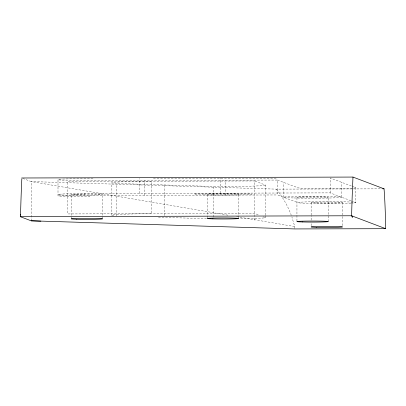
<?xml version="1.0" encoding="UTF-8"?>
<svg xmlns="http://www.w3.org/2000/svg" width="406" height="406" viewBox="0 0 406 406"><rect width="100%" height="100%" fill="white"/><g stroke="black" fill="none" stroke-linecap="round" stroke-linejoin="round"><path stroke-width="0.3" stroke-dasharray="2.03 1.52" d="M31.171 220.813L31.171 181.583L22.274 178.214M350.906 200.726L330.154 192.875L84.321 193.566A28.963 0.964 0 0 0 58.002 194.601A28.963 0.964 0 0 0 89.386 195.479L89.386 196.808A28.963 0.964 0 0 1 58.002 195.931L58.002 179.706A28.963 0.964 0 0 1 84.321 178.67L94.37 178.64M71.217 218.905L71.217 194.565M84.321 193.566L84.321 194.895A28.963 0.964 0 0 0 58.002 195.931M102.479 218.814L102.485 194.479M111.853 215.281L111.858 182.771M116.41 215.926L116.415 183.476A47.406 1.573 0 0 1 151.494 181.254L151.494 213.703A47.406 1.573 0 0 0 113.802 215.698M139.573 193.408L139.573 178.513M144.637 195.327L144.637 180.431M164.729 215.54L164.729 184.963M207.334 217.9L207.334 194.185M213.454 217.043L213.46 186.466L116.415 183.476M220.448 193.185L220.448 178.29M225.513 195.098L225.513 180.203M238.616 217.809L238.621 194.098M254.653 220.189L254.658 180.959L67.706 181.482L67.706 213.932L254.653 213.409L259.363 215.19M265.402 217.525L265.402 215.652M265.402 215.028L265.407 185.075L254.658 180.959M352.225 186.334L355.636 187.623L355.636 202.518A28.963 0.959 0 0 0 324.252 201.64A28.963 0.959 0 0 0 297.928 202.68L277.516 194.956L277.521 180.061L89.386 180.584A28.963 0.964 0 0 1 58.002 179.706M283.738 197.311L283.738 182.416M296.943 220.986L296.948 197.27M311.138 225.731L311.138 222.61M311.138 220.113L311.138 215.748M311.138 215.124L311.143 202.645M328.231 221.524L328.231 197.184M330.154 192.875L330.159 177.98L351.657 186.115M341.441 197.149L341.441 182.253M342.42 225.645L342.425 215.662M342.425 215.038L342.425 202.553M294.761 228.487L294.756 226.705L291.914 217.027M153.438 178.478L276.253 178.132M227.852 215.16L31.171 181.583L276.258 189.13L382.797 188.836M89.386 195.479L277.516 194.956M158.452 217.22L206.497 218.697M236.591 216.652L294.66 226.563M351.494 200.95L355.636 202.518A28.963 0.959 0 0 1 351.505 203.101M277.521 180.061L297.933 187.785M263.479 216.748L265.245 217.418A42.594 1.411 0 0 1 240.093 218.829M276.258 189.13C282.667 196.946 287.778 205.827 291.295 215.307M265.407 185.075A42.594 1.411 0 0 1 213.46 186.466M350.921 203.132A28.963 0.959 0 0 1 319.644 203.528A28.963 0.959 0 0 1 297.938 202.68M355.641 187.623A28.963 0.959 0 0 1 353.037 188.115M352.565 188.145A28.963 0.959 0 0 1 321.237 188.648A28.963 0.959 0 0 1 297.938 187.785M76.764 194.921A15.692 0.523 0 0 0 102.307 194.616A15.692 0.523 0 0 0 81.484 194.032A15.692 0.523 0 0 0 76.764 194.921M316.69 202.995A15.702 0.523 0 0 0 342.248 202.69A15.702 0.523 0 0 0 321.41 202.107A15.702 0.523 0 0 0 316.69 202.995M302.5 197.626A15.702 0.523 0 0 0 328.053 197.321A15.702 0.523 0 0 0 307.215 196.737A15.702 0.523 0 0 0 302.5 197.626M212.886 194.54A15.702 0.523 0 0 0 238.444 194.235A15.702 0.523 0 0 0 217.606 193.652A15.702 0.523 0 0 0 212.886 194.54M204.37 194.875A28.963 0.964 0 0 0 251.502 194.312A28.963 0.964 0 0 0 213.064 193.236A28.963 0.964 0 0 0 204.37 194.875M293.98 197.961A28.963 0.959 0 0 0 341.116 197.397A28.963 0.959 0 0 0 302.688 196.321A28.963 0.959 0 0 0 293.98 197.961"/><path stroke-width="0.61" d="M352.317 216.038L352.317 217.367L351.601 215.769L351.657 213.627A220.95 19.265 89.8 0 1 352.839 180.254L352.976 177.067L21.68 177.99M20.356 214.551L20.3 216.697L31.171 220.813L294.761 228.933L385.7 228.685L385.7 227.34A87.676 7.663 89.8 0 0 384.066 188.831L352.976 177.067M382.797 188.836L384.066 188.831M20.3 216.697L351.601 215.769L385.7 228.685M31.171 220.813L40.864 221.138M20.523 215.19A220.905 19.26 89.8 0 1 21.822 178.873M76.764 219.255A15.692 0.523 0 0 0 102.302 218.951A15.692 0.523 0 0 0 81.479 218.367A15.692 0.523 0 0 0 76.764 219.255M302.495 221.965A15.702 0.523 0 0 0 328.048 221.656A15.702 0.523 0 0 0 307.215 221.072A15.702 0.523 0 0 0 302.495 221.965M316.69 227.335A15.702 0.523 0 0 0 342.243 227.03A15.702 0.523 0 0 0 321.41 226.446A15.702 0.523 0 0 0 316.69 227.335M212.886 218.875A15.702 0.523 0 0 0 238.439 218.57A15.702 0.523 0 0 0 217.606 217.986A15.702 0.523 0 0 0 212.886 218.875"/></g></svg>
